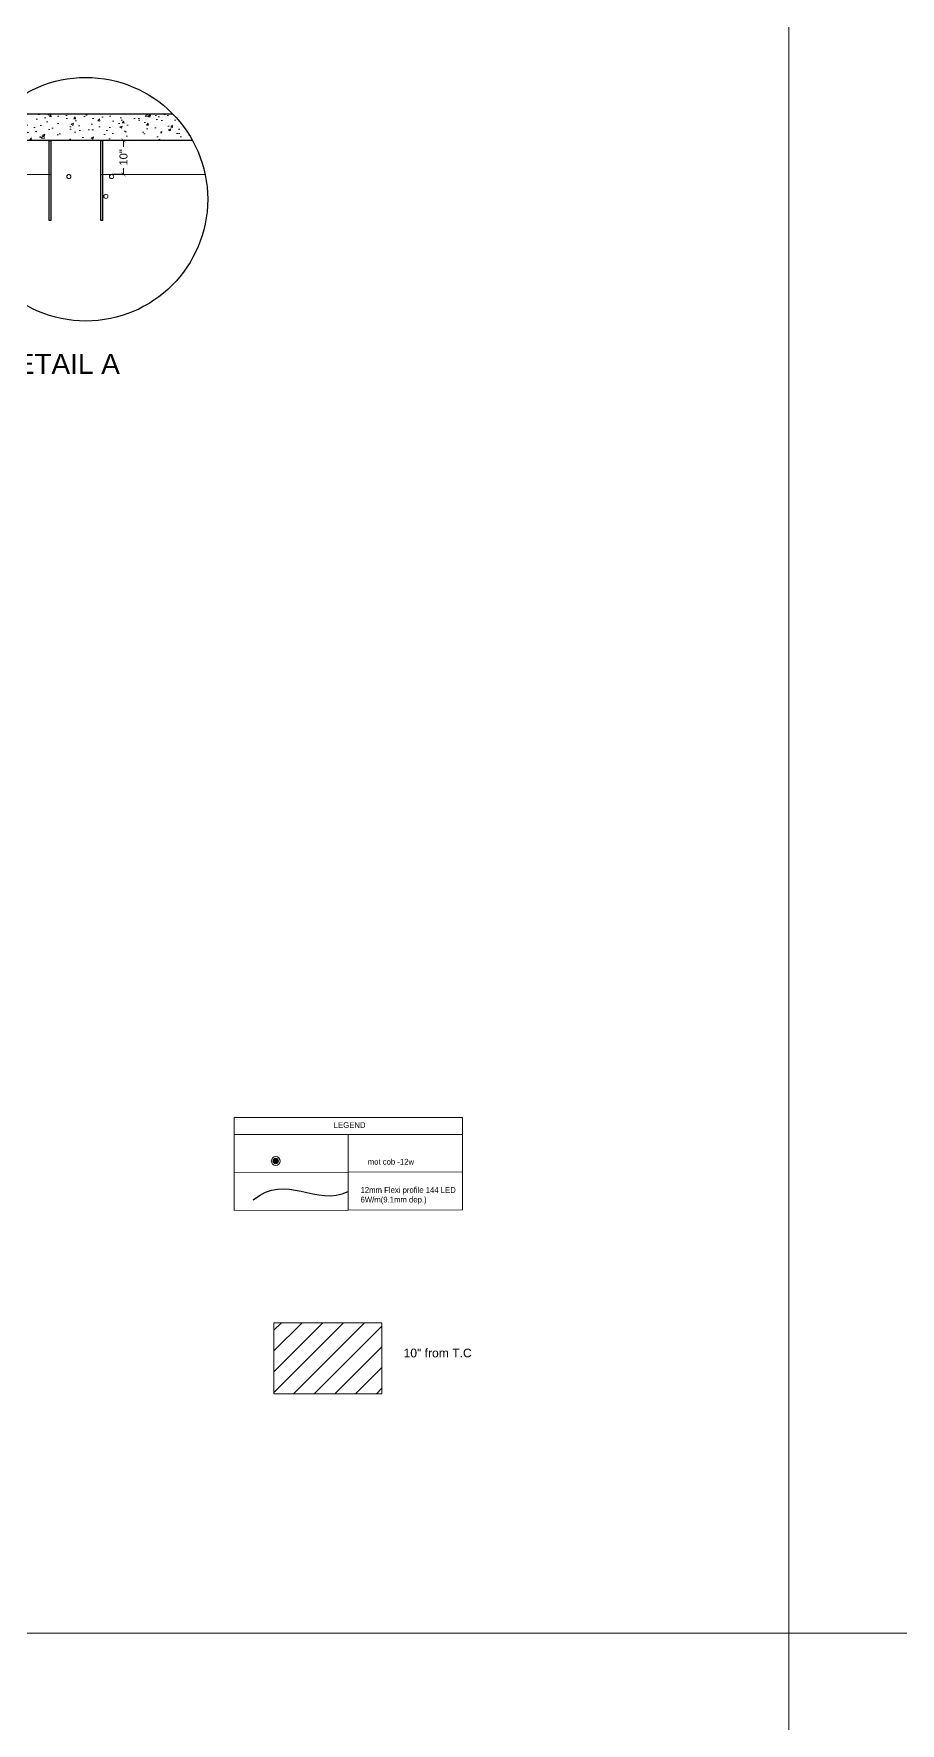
# Model space of a CAD drawing. Header units: millimetres. Extents: x 1464389 to 1998638, y -29162 to 256806.
# Drawn here: x 1783910 to 1798920, y 190728 to 219998 of the extents above; entities that cross this region are included whole.
import ezdxf
from ezdxf import colors
from ezdxf.entities.mleader import LeaderData, LeaderLine
from ezdxf.math import Vec2, Vec3

# ---------------------------------------------------------------- set-up
doc = ezdxf.new("R2010")
doc.units = ezdxf.units.MM
doc.header["$LTSCALE"] = 15
doc.header["$PDMODE"] = 35
doc.linetypes.add('DASHED', pattern=[0.75, 0.5, -0.25])
doc.layers.get('0').update_dxf_attribs({"lineweight": 5})
for name, color, linetype, lineweight in [('false ceiling', 124, 'Continuous', 9), ('Hatch', 252, 'Continuous', 15), ('wall', 50, 'Continuous', 30)]:
    doc.layers.add(name, color=color, linetype=linetype, lineweight=lineweight)
for name, color, linetype in [('supended frame', 30, 'DASHED'), ('Text', 250, 'Continuous'), ('Walls & Columns', 7, 'Continuous')]:
    doc.layers.add(name, color=color, linetype=linetype)
doc.layers.add('TEXTS', color=7, linetype='Continuous', true_color=0x636466)
doc.styles.add('ARIAL', font='arial.ttf')
doc.dimstyles.new('SC-25', dxfattribs={"dimtxt": 60, "dimasz": 30, "dimexe": 0, "dimexo": 0, "dimgap": 25, "dimtad": 0, "dimdec": 0, "dimzin": 0, "dimdsep": 46, "dimtxsty": 'ARIAL', "dimblk": 'ARCHTICK', "dimcen": 0.09, "dimdle": 3, "dimclrd": 251, "dimclre": 251, "dimclrt": 1, "dimadec": 0, "dimazin": 0, "dimtfac": 1, "dimtdec": 0, "dimtofl": 0, "dimtmove": 0, "dimatfit": 2, "dimfxl": 100, "dimtolj": 1, "dimtzin": 0, "dimarcsym": 0})

# ---------------------------------------------------------------- blocks, each defined once
blk = doc.blocks.new('_ArchTick')
at = {"color": 0, "linetype": 'ByBlock', "const_width": 0.15}
blk.add_lwpolyline([(-0.5, -0.5), (0.5, 0.5)], dxfattribs=at)
blk = doc.blocks.new('*D763')
at = {"color": 251, "lineweight": -2, "transparency": 16777216}
for p, q in [((340930, -519234), (340930, -519284)), ((341135, -519237), (340930, -519237)), ((340930, -519494), (340930, -519444)), ((340846, -519491), (340930, -519491))]:
    blk.add_line(p, q, dxfattribs=at)
at = {"layer": 'Defpoints', "color": 0, "transparency": 16777216}
for p in [(340930, -519237), (341135, -519237), (340846, -519491)]:
    blk.add_point(p, dxfattribs=at)
at = {"color": 251, "lineweight": -2, "transparency": 16777216, "xscale": 30, "yscale": 30, "zscale": 30}
for p, rotation in [((340930, -519237), 90), ((340930, -519491), 270)]:
    blk.add_blockref('_ArchTick', p, dxfattribs=dict(at, rotation=rotation))
at = {"color": 1, "transparency": 16777216, "insert": (340930, -519364), "char_height": 60, "attachment_point": 5, "rotation": 90, "style": 'ARIAL'}
blk.add_mtext('\\A1;10"', dxfattribs=at)
blk = doc.blocks.new('mot cob 12w')
h = blk.add_hatch(color=219)
h.dxf.hatch_style = 1
h.set_gradient(color1=(100, 33, 101), color2=(248, 215, 49), name='HEMISPHERICAL')
h.paths.add_polyline_path([(-161098, 77016, 1), (-161193, 77016, 1)])
for radius in [76.2, 47.8]:
    blk.add_circle((-161145, 77016), radius)
blk = doc.blocks.new('SEC')
at = {"layer": 'Hatch'}
h = blk.add_hatch(dxfattribs=at)
h.set_pattern_fill('AR-CONC', color=256)
h.set_pattern_definition([(50, (9284.03, 0), (182.18467, -15.939086), [19.05, -209.55]), (355, (9284.03, 0), (-35.24342, 191.056845), [15.24, -167.640584]), (100.451445, (9299.2, -1.33), (146.941247, 175.11775), [16.19001, -178.090245]), (46.1842, (9284.03, 50.8), (271.07904, -42.04233), [28.575, -314.325]), (96.63556, (9306.62, 47.3), (237.40413, 247.42612), [24.28502, -267.13561]), (351.18415, (9284.03, 50.8), (237.40413, 247.42612), [22.85997, -251.45973]), (21, (9309.43, 38.1), (151.61439, -102.2652), [19.05, -209.55]), (326, (9309.43, 38.1), (61.80203, 184.187966), [15.24, -167.64]), (71.451445, (9322.06, 29.58), (213.41642, 81.92277), [16.19001, -178.08994]), (37.5, (9284.026, 0), (3.088603, 84.555039), [0, -165.608, 0, -170.18, 0, -168.275]), (7.5, (9284.03, 0), (66.819663, 100.180575), [0, -97.028, 0, -161.798, 0, -64.135]), (327.5, (9227.384, 0), (135.590595, -5.728744), [0, -63.5, 0, -198.12, 0, -262.89]), (317.5, (9201.98, 0), (148.129181, 25.42649), [0, -82.55, 0, -131.572, 0, -186.69])])
h.paths.add_polyline_path([(341447.4, -519237.2, 0.0686315), (341298.3, -519037.2), (339997.2, -519037.2, 0.0686315), (339848.1, -519237.2)])
at = {"color": 40, "true_color": 0xf8d731}
for centre in [(340520, -519507.4), (340840.6, -519507.4), (340797.5, -519656.1)]:
    blk.add_circle(centre, 15.8, dxfattribs=at)
at = {"layer": 'false ceiling'}
for points in [[(340384.9, -519491.2), (339754, -519491.2)], [(341541.5, -519491.2), (340759.9, -519491.2)]]:
    blk.add_lwpolyline(points, dxfattribs=at)
at = {"layer": 'supended frame', "linetype": 'ByBlock', "ltscale": 50}
for points in [[(340384.9, -519237.2), (340384.9, -519837), (340372.9, -519837), (340372.9, -519237.2)], [(340771.9, -519237.2), (340771.9, -519837), (340759.9, -519837), (340759.9, -519237.2)]]:
    blk.add_lwpolyline(points, close=True, dxfattribs=at)
at = {"layer": 'TEXTS'}
blk.add_circle((340647.7, -519677.7), 913, dxfattribs=at)
at = {"layer": 'wall'}
for points in [[(339997.2, -519037.2), (341298.3, -519037.2)], [(341447.4, -519237.2), (339848.1, -519237.2)]]:
    blk.add_lwpolyline(points, dxfattribs=at)
at = {"layer": 'TEXTS', "insert": (339912.8, -520986.9), "char_height": 150, "attachment_point": 7, "style": 'ARIAL'}
blk.add_mtext_dynamic_manual_height_columns('\\pxt5; DETAIL A', width=1863.453, gutter_width=250, heights=[104.7], dxfattribs=at)
dim = blk.add_linear_dim(base=(340930.5, -519237.2), p1=(340845.7, -519491.2), p2=(341135.1, -519237.2), angle=90, text='10"', dimstyle='SC-25')
dim.commit()
dim.dimension.update_dxf_attribs({"geometry": '*D763', "text_midpoint": (340930.5, -519364.2)})
at = {"layer": 'TEXTS'}
ml = blk.add_multileader_mtext('Standard', dxfattribs=at)
ml.set_content('TRUE CEILING\\P ', color=256)
ml.set_leader_properties()
ml.build(insert=Vec2(0, 0))
ml.multileader.update_dxf_attribs({"has_dogleg": 0, "text_right_attachment_type": 6, "dogleg_length": 0.36, "arrow_head_size": 60})
ctx = ml.context
ctx.base_point, ctx.char_height, ctx.arrow_head_size, ctx.plane_origin = Vec3(338916.4, -519465.8), 60, 60, Vec3(341039.7, -519179.9)
ctx.right_attachment, ctx.text_align_type = 6, 2
notes = []
notes.append((ctx, [(0, (1, 1, 0), (339580.8, -519495.8), (-1, 0), 0.36, [(0, [(340168.9, -519229.9)], 0, [])])]))
ctx.mtext.insert, ctx.mtext.width, ctx.mtext.alignment, ctx.mtext.flow_direction = Vec3(339498, -519435.8), 838.061, 3, 5
ml = blk.add_multileader_mtext('Standard', dxfattribs=at)
ml.set_content('FALSE CEILING\\P 10" DROP', color=256)
ml.set_leader_properties()
ml.build(insert=Vec2(0, 0))
ml.multileader.update_dxf_attribs({"has_dogleg": 0, "text_right_attachment_type": 6, "dogleg_length": 0.36, "arrow_head_size": 60})
ctx = ml.context
ctx.base_point, ctx.char_height, ctx.arrow_head_size, ctx.plane_origin = Vec3(338884, -519715.6), 60, 60, Vec3(341039.7, -519441.2)
ctx.right_attachment, ctx.text_align_type = 6, 2
notes.append((ctx, [(0, (1, 1, 0), (339608.3, -519757.6), (-1, 0), 0.36, [(0, [(340168.9, -519491.2)], 0, [])])]))
ctx.mtext.insert, ctx.mtext.width, ctx.mtext.alignment, ctx.mtext.flow_direction = Vec3(339498, -519685), 838.061, 3, 5
for ctx, leaders in notes:
    for number, flags, end, landing, length, lines in leaders:
        leader = LeaderData()
        leader.index, (leader.has_last_leader_line, leader.has_dogleg_vector, leader.attachment_direction) = number, flags
        leader.last_leader_point, leader.dogleg_vector, leader.dogleg_length = Vec3(end), Vec3(landing), length
        for number, points, colour, breaks in lines:
            line = LeaderLine()
            line.index, line.vertices, line.color, line.breaks = number, Vec3.list(points), colors.encode_raw_color(colour), breaks
            leader.lines.append(line)
        ctx.leaders.append(leader)

msp = doc.modelspace()

# ---------------------------------------------------------------- hatches: boundary and pattern name
at = {"layer": 'Hatch'}
h = msp.add_hatch(dxfattribs=at)
h.set_pattern_fill('ANSI31', color=256, scale=80)
h.set_pattern_definition([(45, (755958.3, 451037.63), (-179.60512, 179.60512), [])])
h.paths.add_polyline_path([(1789938.5, 197666.2), (1788070.8, 197666.2), (1788070.8, 196436.7), (1789938.5, 196436.7)])

# ---------------------------------------------------------------- linework, layer by layer
for p, q in [((1796989.8, 233580.1), (1796989.8, 132187)), ((1789357.6, 200927.4), (1789357.6, 199617.7)), ((1787380.4, 200270.2), (1791334.8, 200279.5)), ((1787380.4, 199613), (1791334.8, 199622.3)), ((1687036, 192285.6), (1833222.5, 192285.6))]:
    msp.add_line(p, q)
at = {"ltscale": 0.25}
for points in [[(1751021.6, 192285.6), (1796989.8, 192285.6), (1796989.8, 225109.5), (1751021.6, 225109.5)], [(1796989.8, 192285.6), (1833222.5, 192285.6), (1833222.5, 225109.5), (1796989.8, 225109.5)]]:
    msp.add_lwpolyline(points, close=True, dxfattribs=at)
for points in [[(1787380.4, 200927.4), (1791334.8, 200927.4), (1791334.8, 201219.1), (1787380.4, 201219.1)], [(1788070.8, 197666.2), (1789938.5, 197666.2), (1789938.5, 196436.7), (1788070.8, 196436.7)]]:
    msp.add_lwpolyline(points, close=True)
msp.add_lwpolyline([(1787380.4, 199613), (1787380.4, 200927.4), (1791334.8, 200927.4), (1791334.8, 199622.3)])
at = {"layer": 'supended frame', "linetype": 'ByBlock', "ltscale": 50}
msp.add_open_spline([(1787712.8, 199794.5), (1788281.6, 200271.1), (1788806, 199667.7), (1789356.4, 199939.6)], degree=3, dxfattribs=at)

# ---------------------------------------------------------------- block references
at = {"xscale": 2.311373908304138, "yscale": 2.311373908304138, "zscale": 2.311373908304138}
msp.add_blockref('SEC', (997447.8, 1418300.9), dxfattribs=at)
msp.add_blockref('mot cob 12w', (1949246.2, 123451.4))

# ---------------------------------------------------------------- texts
at = {"layer": 'Text', "ltscale": 0.25, "insert": (1791557.9, 197216.7), "char_height": 150, "attachment_point": 3, "style": 'ARIAL'}
msp.add_mtext_dynamic_manual_height_columns('\\pxqc;10" from T.C', width=1302.77, gutter_width=250, heights=[0], dxfattribs=at)
at = {"layer": 'Walls & Columns', "char_height": 100, "attachment_point": 1}
for s, insert in [('LEGEND', (1789107, 201141)), ('mot cob -12w', (1789695.2, 200505.4)), ('12mm Flexi profile 144 LED  \\P6W/m(9.1mm dep.)', (1789571.1, 200016.5))]:
    msp.add_mtext_dynamic_manual_height_columns(s, width=2820.815, gutter_width=1.97, heights=[482.8], dxfattribs=dict(at, insert=insert))

doc.saveas('drawing.dxf')
